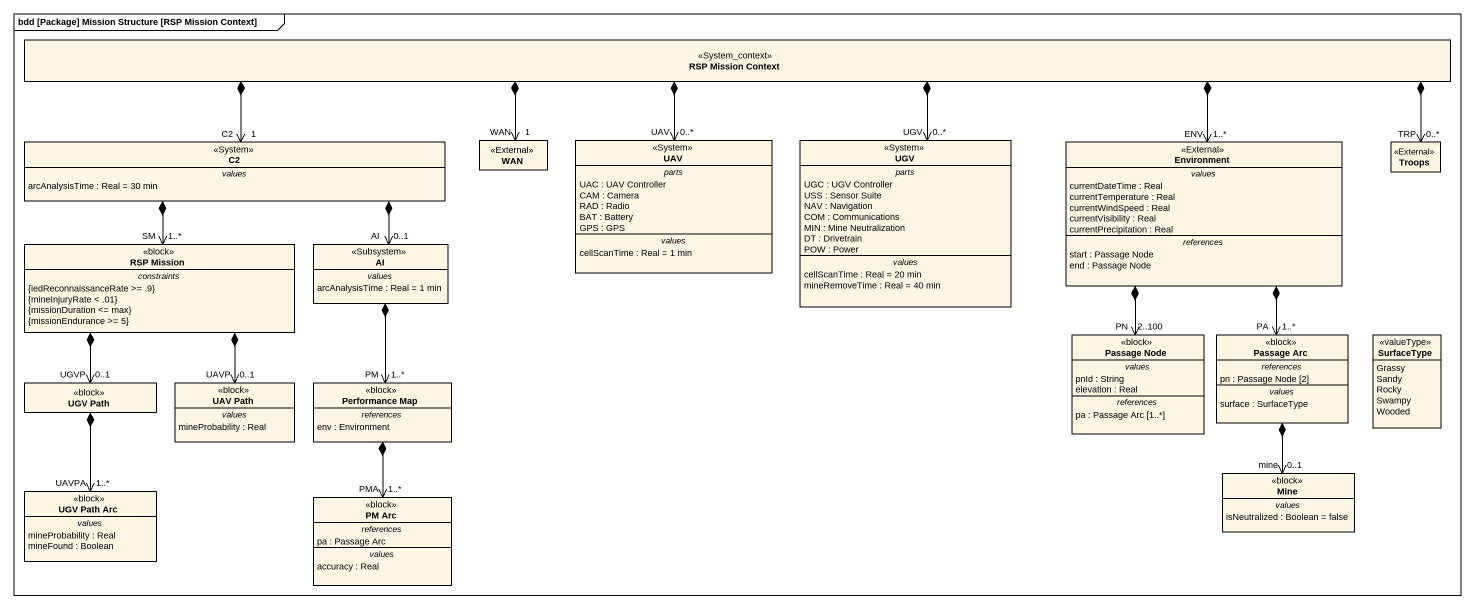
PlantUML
@startuml
mainframe bdd [Package] Mission Structure [RSP Mission Context]
hide circle
hide empty members
class "RSP Mission Context" as RSP_Mission_Context <<System_context>>
class C2 <<System>> {
  -- values --
  arcAnalysisTime : Real = 30 min
}
class WAN <<External>>
class UAV <<System>> {
  -- parts --
  UAC : UAV Controller
  CAM : Camera
  RAD : Radio
  BAT : Battery
  GPS : GPS
  -- values --
  cellScanTime : Real = 1 min
}
class UGV <<System>> {
  -- parts --
  UGC : UGV Controller
  USS : Sensor Suite
  NAV : Navigation
  COM : Communications
  MIN : Mine Neutralization
  DT : Drivetrain
  POW : Power
  -- values --
  cellScanTime : Real = 20 min
  mineRemoveTime : Real = 40 min
}
class Environment <<External>> {
  -- values --
  currentDateTime : Real
  currentTemperature : Real
  currentWindSpeed : Real
  currentVisibility : Real
  currentPrecipitation : Real
  -- references --
  start : Passage Node
  end : Passage Node
}
class Troops <<External>>
class "RSP Mission" as RSP_Mission <<block>> {
  -- constraints --
  {iedReconnaissanceRate >= .9}
  {mineInjuryRate < .01}
  {missionDuration <= max}
  {missionEndurance >= 5}
}
class AI <<Subsystem>> {
  -- values --
  arcAnalysisTime : Real = 1 min
}
class "Passage Node" as Passage_Node <<block>> {
  -- values --
  pnId : String
  elevation : Real
  -- references --
  pa : Passage Arc [1..*]
}
class "Passage Arc" as Passage_Arc <<block>> {
  -- references --
  pn : Passage Node [2]
  -- values --
  surface : SurfaceType
}
enum SurfaceType <<valueType>> {
  Grassy
  Sandy
  Rocky
  Swampy
  Wooded
}
class "UGV Path" as UGV_Path <<block>>
class "UAV Path" as UAV_Path <<block>> {
  -- values --
  mineProbability : Real
}
class "Performance Map" as Performance_Map <<block>> {
  -- references --
  env : Environment
}
class Mine <<block>> {
  -- values --
  isNeutralized : Boolean = false
}
class "UGV Path Arc" as UGV_Path_Arc <<block>> {
  -- values --
  mineProbability : Real
  mineFound : Boolean
}
class "PM Arc" as PM_Arc <<block>> {
  -- references --
  pa : Passage Arc
  -- values --
  accuracy : Real
}
RSP_Mission_Context *-left-> "C2\n1" C2
RSP_Mission_Context *-left-> "WAN\n1" WAN
RSP_Mission_Context *--> "UAV\n0..*" UAV
RSP_Mission_Context *--> "UGV\n0..*" UGV
RSP_Mission_Context *-right-> "ENV\n1..*" Environment
RSP_Mission_Context *-right-> "TRP\n0..*" Troops
C2 *--> "SM\n1..*" RSP_Mission
C2 *--> "AI\n0..1" AI
Environment *--> "PN\n2..100" Passage_Node
Environment *--> "PA\n1..*" Passage_Arc
RSP_Mission *--> "UGVP\n0..1" UGV_Path
RSP_Mission *--> "UAVP\n0..1" UAV_Path
AI *--> "PM\n1..*" Performance_Map
Passage_Arc *--> "mine\n0..1" Mine
UGV_Path *--> "UAVPA\n1..*" UGV_Path_Arc
Performance_Map *--> "PMA\n1..*" PM_Arc
@enduml
